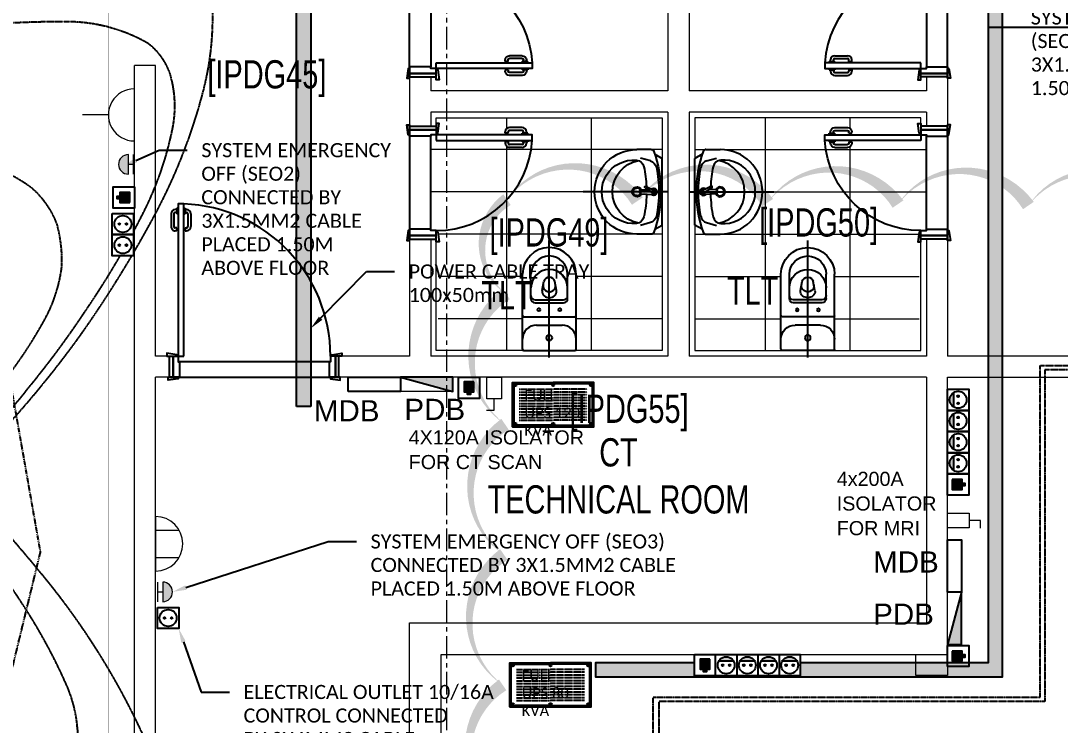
# Model space of a CAD drawing. Header units: millimetres. Extents: x 26027 to 581921, y 7230 to 233891.
# Drawn here: x 455631 to 462997, y 143435 to 148428 of the extents above; entities that cross this region are included whole.
import ezdxf
from ezdxf import colors
from ezdxf.entities.mleader import LeaderData, LeaderLine
from ezdxf.math import Vec2, Vec3

# ---------------------------------------------------------------- set-up
doc = ezdxf.new("R2010")
doc.units = ezdxf.units.MM
doc.header["$LTSCALE"] = 5
doc.set_wipeout_variables(frame=1)
for name, pattern in [('CACHE', [0.375, 0.25, -0.125]), ('CENTER', [50.8, 31.75, -6.35, 6.35, -6.35]), ('FANTOME', [2.5, 1.25, -0.25, 0.25, -0.25, 0.25, -0.25])]:
    doc.linetypes.add(name, pattern=pattern)
for name, color, linetype, lineweight in [('72_EGR_BASE_TEXT', 7, 'Continuous', 5), ('SANIT', 250, 'Continuous', 5), ('Tiles', 252, 'Continuous', 5), ('Walls', 32, 'Continuous', 5)]:
    doc.layers.add(name, color=color, linetype=linetype, lineweight=lineweight)
for name, color, linetype in [('axes', 9, 'Continuous'), ('GE-ARCHITECTURAL_ELEMENTS', 8, 'Continuous'), ('GE-CLEARANCE', 83, 'FANTOME'), ('GE-ELEC_EQUIPMENT', 232, 'Continuous'), ('GE-EQUIPMENT_INSERTION', 140, 'Continuous'), ('GE-EQUIPMENT_LIGHT', 141, 'Continuous'), ('GE-FURNITURE', 8, 'Continuous'), ('GE-MM-SCATTER_LINES', 222, 'CACHE'), ('GE-SPECIFICATIONS', 7, 'Continuous'), ('GE-STRUCTURAL_ELEMENTS_CEILING', 204, 'CACHE')]:
    doc.layers.add(name, color=color, linetype=linetype)
for name, color, linetype, lineweight, true_color in [('E-POWR', 7, 'Continuous', 9, 0x4e7e3e), ('E-POWR-IDEN _1-100_', 7, 'Continuous', 9, 0x4e7e3e), ('EXF', 7, 'Continuous', 0, 0x4e7e3e), ('REV 01', 7, 'Continuous', 0, 0xe41b4d), ('Wooden Joinery', 7, 'Continuous', 5, 0xffdcd1)]:
    doc.layers.add(name, color=color, linetype=linetype, lineweight=lineweight, true_color=true_color)
doc.styles.add('Arial', font='arial.ttf', dxfattribs={"height": 245.883234})
doc.styles.get("Standard").update_dxf_attribs({"font": 'calibri.ttf'})
doc.styles.add('X3G_ENTITY_2587EA', font='swisscl.ttf', dxfattribs={"height": 200})
pattern_1 = [(0, (368880, 104830), (63.5, 63.5), [31.75, -95.25]), (90, (368895.875, 104814.125), (-63.5, 63.5), [31.75, -95.25])]

# ---------------------------------------------------------------- blocks, each defined once
blk = doc.blocks.new('WC manta')
at = {"layer": 'GE-FURNITURE'}
for p, q in [((-0.13, 0.18), (-0.13, -0.18)), ((-0.12, 0.19), (0.41, 0.19)), ((0.109, 0.18), (0.109, -0.18)), ((0.05, 0.09), (0.05, -0.09)), ((0.209, 0.1), (0.209, -0.1)), ((0.229, 0.1), (0.229, -0.1)), ((0.239, 0.13), (0.41, 0.13)), ((-0.18, 0), (0.65, 0)), ((0.2955, 0.051), (0.3581, 0.0393)), ((0.2955, -0.051), (0.3581, -0.0393)), ((0.239, -0.13), (0.41, -0.13)), ((-0.12, -0.19), (0.41, -0.19))]:
    blk.add_line(p, q, dxfattribs=at)
for centre, radius in [((0.159, 0.0752), 0.01), ((-0.04, 0), 0.02), ((0.159, -0.0753), 0.01)]:
    blk.add_circle(centre, radius, dxfattribs=at)
for centre, radius, start, end in [((-0.12, 0.18), 0.01, 90, 180), ((-0.05, 0.09), 0.1, 0, 90), ((0.119, 0.18), 0.01, 90, 180), ((0.41, 0), 0.19, 270, 90), ((0.239, 0.1), 0.03, 90, 180), ((0.259, 0.1), 0.03, 90, 180), ((0.3147, 0), 0.13, 270, 90), ((0.41, 0), 0.13, 270, 90), ((0.3029, 0), 0.0588, 141.52497, 218.47503), ((0.2882, 0.0117), 0.04, 79.42885, 141.52497), ((0.3454, 0), 0.0588, 166.41759, 193.58241), ((0.3271, 0.0044), 0.04, 79.42885, 166.41759), ((0.3507, 0), 0.04, 280.57115, 79.42885), ((0.2882, -0.0117), 0.04, 218.47503, 280.57115), ((0.3271, -0.0044), 0.04, 193.58241, 280.57115), ((-0.05, -0.09), 0.1, 270, 0), ((0.239, -0.1), 0.03, 180, 270), ((0.259, -0.1), 0.03, 180, 270), ((-0.12, -0.18), 0.01, 180, 270), ((0.119, -0.18), 0.01, 180, 270)]:
    blk.add_arc(centre, radius, start, end, dxfattribs=at)
blk = doc.blocks.new('A$C0C6031A3')
at = {"layer": 'GE-ARCHITECTURAL_ELEMENTS'}
for p, q in [((670, 1328.8), (670, 1288.8)), ((680, 1328.8), (670, 1328.8)), ((720, 1328.8), (730, 1328.8)), ((730, 1328.8), (730, 1288.8)), ((630, 1288.8), (630, 1198.8)), ((650, 1288.8), (650, 1198.8)), ((670, 1318.8), (660, 1318.8)), ((670, 1298.8), (660, 1298.8)), ((680, 1288.8), (670, 1288.8)), ((720, 1288.8), (730, 1288.8)), ((730, 1318.8), (740, 1318.8)), ((730, 1298.8), (740, 1298.8)), ((750, 1288.8), (750, 1198.8)), ((770, 1288.8), (770, 1198.8)), ((670, 1188.8), (660, 1188.8)), ((670, 1188.8), (670, 1168.8)), ((730, 1188.8), (740, 1188.8)), ((730, 1188.8), (730, 1168.8)), ((670, 1168.8), (660, 1168.8)), ((730, 1168.8), (740, 1168.8)), ((1350, 640), (690, 640)), ((690, 490), (1350, 490))]:
    blk.add_line(p, q, dxfattribs=at)
for points in [[(720, 680), (720, 1358.8), (680, 1358.8), (680, 680)], [(670, 680), (670, 690), (600, 700), (600, 680)], [(1370, 680), (1370, 690), (1440, 700), (1440, 680)], [(680, 490), (680, 480), (610, 470), (610, 490)], [(1360, 490), (1360, 480), (1430, 470), (1430, 490)]]:
    blk.add_lwpolyline(points, close=True, dxfattribs=at)
for points in [[(645, 680), (645, 490), (620, 490), (620, 680), (645, 680)], [(645, 680), (680, 680), (680, 640), (690, 640), (690, 490), (645, 490), (645, 680)], [(1395, 680), (1360, 680), (1360, 640), (1350, 640), (1350, 490), (1395, 490), (1395, 680)], [(1395, 680), (1395, 490), (1420, 490), (1420, 680), (1395, 680)]]:
    blk.add_lwpolyline(points, dxfattribs=at)
for centre, radius, start, end in [((680, 680), 680, 0, 86.62771), ((660, 1288.8), 30, 90, 180), ((660, 1288.8), 10, 90, 180), ((740, 1288.8), 30, 0, 90), ((740, 1288.8), 10, 0, 90), ((660, 1198.8), 30, 180, 270), ((660, 1198.8), 10, 180, 270), ((740, 1198.8), 10, 270, 0), ((740, 1198.8), 30, 270, 0)]:
    blk.add_arc(centre, radius, start, end, dxfattribs=at)
blk = doc.blocks.new('lav-manta 60')
at = {"layer": 'GE-ARCHITECTURAL_ELEMENTS'}
for p, q in [((-0.2658, -0.0529), (-0.2358, 0)), ((-0.2358, 0), (0.2358, 0)), ((0, 0.04), (0, -0.56)), ((0.2658, -0.0529), (0.2358, 0)), ((-0.015, -0.1473), (-0.0199, -0.064)), ((0.0274, -0.121), (-0.0078, -0.0673)), ((0.0389, -0.1142), (0.0087, -0.0575)), ((0.0191, -0.077), (0.0199, -0.064)), ((-0.3, -0.0789), (-0.3, -0.18)), ((-0.2185, -0.0841), (-0.2383, -0.1537)), ((0.015, -0.1473), (0.0174, -0.1057)), ((0.2185, -0.0841), (0.2383, -0.1537)), ((0.3, -0.0789), (0.3, -0.18))]:
    blk.add_line(p, q, dxfattribs=at)
for centre, radius, start, end in [((-0.28, -0.0789), 0.02, 109.82288, 180), ((0, -0.8557), 0.8457, 70.17712, 109.82288), ((-0.1608, -0.1006), 0.06, 101.80862, 164.07939), ((0, -0.8696), 0.8457, 78.19138, 101.80862), ((0, -0.0617), 0.025, 320.74745, 220.36799), ((0, -0.0617), 0.02, 353.26708, 186.68201), ((0, -0.0617), 0.00966, 25.41267, 215.95772), ((0.1608, -0.1006), 0.06, 15.92061, 78.19138), ((0.28, -0.0789), 0.02, 0, 70.17712), ((-0.1645, -0.189), 0.06, 102.08826, 174.81422), ((0, -0.9572), 0.8457, 91.15716, 102.08826), ((0, -0.1473), 0.015, 180, 0), ((0, -0.9572), 0.8457, 88.54856, 88.84398), ((0.0332, -0.1176), 0.00666, 210.68519, 30.68519), ((0, -0.9572), 0.8457, 77.91174, 87.42745), ((0.1645, -0.189), 0.06, 5.18578, 77.91174), ((0, -0.18), 0.3, 180, 0), ((0, -0.2039), 0.2252, 174.81422, 5.18578), ((0, -0.1282), 0.2252, 190.60973, 349.39027), ((0, -0.18), 0.035, 115.31059, 64.68941), ((0, -0.18), 0.0275, 117.14957, 62.85043)]:
    blk.add_arc(centre, radius, start, end, dxfattribs=at)
blk = doc.blocks.new('A$C360258D1')
at = {"layer": 'GE-FURNITURE'}
for p, q in [((40, 1129.6), (40, 70)), ((150, 70, -2.4), (150, 1129.6, -4.7)), ((-1008.8, 150, -2.4), (-918.8, 150, -2.4)), ((-1048.8, 110, -2.4), (-1008.8, 110, -2.4)), ((-1048.8, 100, -2.4), (-1048.8, 110, -2.4)), ((-1038.8, 110, -2.4), (-1038.8, 120, -2.4)), ((-1018.8, 110, -2.4), (-1018.8, 120, -2.4)), ((-1008.8, 130, -2.4), (-918.8, 130, -2.4)), ((-1008.8, 100, -2.4), (-1008.8, 110, -2.4)), ((-908.8, 110, -2.4), (-908.8, 120, -2.4)), ((-908.8, 110, -2.4), (-888.8, 110, -2.4)), ((-888.8, 110, -2.4), (-888.8, 120, -2.4)), ((-1048.8, 60, -2.4), (-1048.8, 50, -2.4)), ((-1048.8, 50, -2.4), (-1008.8, 50, -2.4)), ((-1038.8, 50, -2.4), (-1038.8, 40, -2.4)), ((-1018.8, 50, -2.4), (-1018.8, 40, -2.4)), ((-1008.8, 60, -2.4), (-1008.8, 50, -2.4)), ((-1008.8, 30, -2.4), (-918.8, 30, -2.4)), ((-1008.8, 10, -2.4), (-918.8, 10, -2.4)), ((-908.8, 50, -2.4), (-908.8, 40, -2.4)), ((-908.8, 50, -2.4), (-888.8, 50, -2.4)), ((-888.8, 50, -2.4), (-888.8, 40, -2.4))]:
    blk.add_line(p, q, dxfattribs=at)
for points in [[(0, 1149.6), (-10, 1149.6), (-20, 1219.6), (0, 1219.6)], [(150, 1139.6), (160, 1139.6), (170, 1209.6), (150, 1209.6)], [(0, 100), (-1078.8, 100), (-1078.8, 60), (0, 60)], [(0, 50), (-10, 50), (-20, -20), (0, -20)], [(150, 60), (160, 60), (170, -10), (150, -10)]]:
    blk.add_lwpolyline(points, close=True, dxfattribs=at)
for points in [[(0, 1174.6), (150, 1174.6), (150, 1199.6), (0, 1199.6), (0, 1174.6)], [(0, 1174.6), (0, 1139.6), (40, 1139.6), (40, 1129.6), (150, 1129.6), (150, 1174.6), (0, 1174.6)], [(0, 25), (0, 60), (40, 60), (40, 70), (150, 70), (150, 25), (0, 25)], [(0, 25), (150, 25), (150, 0), (0, 0), (0, 25)]]:
    blk.add_lwpolyline(points, dxfattribs=at)
for centre, radius, start, end in [((0, 60), 1079.6, 89.99999, 177.87662), ((-1008.8, 120, -2.4), 30, 90, 180), ((-918.8, 120, -2.4), 30, 0, 90), ((-1008.8, 120, -2.4), 10, 90, 180), ((-918.8, 120, -2.4), 10, 0, 90), ((-1008.8, 40, -2.4), 30, 180, 270), ((-1008.8, 40, -2.4), 10, 180, 270), ((-918.8, 40, -2.4), 10, 270, 0), ((-918.8, 40, -2.4), 30, 270, 0)]:
    blk.add_arc(centre, radius, start, end, dxfattribs=at)
blk = doc.blocks.new('GE-EUR02909')
at = {"layer": 'GE-CLEARANCE'}
blk.add_lwpolyline([(-367, 1538), (-1025, 1538), (-1425, 624), (-1425, -3055.6), (-500, -4055.6), (500, -4055.6), (1425, -3055.6), (1425, -883.2), (1935.1, -384), (1935.1, 624), (1025, 1538), (367, 1538)], dxfattribs=at)
blk = doc.blocks.new('GE-EUR02460')
at = {"layer": 'GE-MM-SCATTER_LINES'}
for points in [[(-1940.1, -3915, -0.052925), (-2769.7, -3750, -0.10881), (-3173.6, -3515.9, -0.104284), (-3294.3, -3308.8, -0.08099), (-3302.9, -3019.9, -0.080983), (-3120.1, -2375.1, -0.056435), (-2657.8, -1614.2, -0.03216), (-1967.8, -837.7, -0.045456), (-931.8, 0, -0.017391), (-1419.6, 803.5, -0.062199), (-1906.1, 1991.6, -0.077787), (-1968.8, 2530.9, -0.097279), (-1877, 2809.7, -0.066731), (-1477.7, 3276.4, -0.05671), (-876.5, 3692.3, -0.056657), (-300.6, 3915.3, -0.064166)], [(-462.7, 2639.7, 0.092539), (-1021.6, 2445, 0.144993), (-1377, 2141.1, 0.156282), (-1466.8, 1888.6, 0.088425), (-1436.2, 1557.8, 0.041082), (-1231.5, 957, 0.040906), (-971.9, 450.3, 0.047008)], [(-1413.7, -644.2, 0.041749), (-1766.4, -1026.9, 0.085647), (-1925.7, -1345.5, 0.077165), (-1943.4, -1646.5, 0.130435), (-1805.3, -1934.6, 0.086237), (-1469.6, -2176.1, 0.063967)], [(887.4, 0, -0.018319), (1569.1, -559.3, -0.025066), (2044, -1012.8, -0.032472), (2545.1, -1597.2, -0.070239), (2870.7, -2176.7, -0.121658), (2917.2, -2556.4, -0.150558), (2802.2, -2792.6, -0.136905), (2240.2, -3048.3, -0.042121), (1094, -3155.9, -0.012265), (-0.1, -3172.3, -0.012265), (-1094.1, -3155.9, -0.042121), (-2240.3, -3048.3, -0.136905), (-2802.4, -2792.6, -0.150558), (-2917.3, -2556.4, -0.121658), (-2870.9, -2176.7, -0.070239), (-2545.2, -1597.2, -0.032472), (-2044.1, -1012.8, -0.025066), (-1569.2, -559.3, -0.018319), (-887.5, 0)]]:
    blk.add_lwpolyline(points, format="xyb", dxfattribs=at)
blk = doc.blocks.new('NORMAL SOCKET')
at = {"layer": 'E-POWR'}
for p, q in [((0, 308), (0, 615)), ((-308, 0), (308, 0))]:
    blk.add_line(p, q, dxfattribs=at)
blk.add_ellipse((0, 0), major_axis=(33, 306), ratio=1, start_param=4.81904, end_param=7.960633, dxfattribs=at)
blk = doc.blocks.new('GI-041_dwg__U120-3902841-GI-041')
at = {"layer": 'E-POWR', "flags": 128}
blk.add_lwpolyline([(-0.115, 0), (0.115, 0), (0.115, 0.157), (-0.115, 0.157)], close=True, dxfattribs=at)
blk.add_lwpolyline([(0.235, 0.161), (0.235, 0.079), (0.115, 0.079)], dxfattribs=at)
blk = doc.blocks.new('MECH UPDATED')
at = {"layer": 'EXF', "color": 85, "elevation": 0}
for points in [[(101035.6, -1363352.2), (101035.5, -1363739)], [(101035.6, -1363448.9), (101203.1, -1363448.9)], [(101035.5, -1363642.3), (101203, -1363642.4)]]:
    blk.add_lwpolyline(points, dxfattribs=at)
at = {"layer": 'EXF', "color": 85}
blk.add_arc((101035.5, -1363545.6, 0), 193.4, 269.98538, 89.98538, dxfattribs=at)
blk = doc.blocks.new('GE-230V_PLUG_1_50')
blk.add_wipeout([(0, 150), (150, 150), (150, 0), (0, 0)]).dxf.layer = 'GE-ELEC_EQUIPMENT'
at = {"layer": 'GE-ELEC_EQUIPMENT'}
h = blk.add_hatch(color=256, dxfattribs=at)
h.dxf.hatch_style = 1
h.paths.add_polyline_path([(56, 75, 1), (44, 75, 1)])
h.paths.add_polyline_path([(106, 75, 1), (94, 75, 1)])
blk.add_lwpolyline([(150, 0), (0, 0), (0, 150), (150, 150), (150, 0)], dxfattribs=at)
for centre, radius in [((75, 75), 60), ((50, 75), 6), ((100, 75), 6)]:
    blk.add_circle(centre, radius, dxfattribs=at)
blk = doc.blocks.new('System Emrgency Off (SEO)')
at = {"layer": 'EXF'}
h = blk.add_hatch(color=256, dxfattribs=at)
h.dxf.hatch_style = 1
edge = h.paths.add_edge_path()
edge.add_arc((0, 98), 185, 0, 180)
edge.add_line((-185, 98), (185, 98))
at = {"layer": 'EXF', "color": 41, "true_color": 0xf4ee51}
for p, q in [((-185, 98), (185, 98)), ((-185, 0), (185, 0)), ((0, 0), (0, 98))]:
    blk.add_line(p, q, dxfattribs=at)
blk.add_arc((0, 98), 185, 0, 180, dxfattribs=at)
blk = doc.blocks.new('GE-RJ45_1_50')
blk.add_wipeout([(0, 150), (150, 150), (150, 0), (0, 0)]).dxf.layer = 'GE-ELEC_EQUIPMENT'
at = {"layer": 'GE-ELEC_EQUIPMENT'}
h = blk.add_hatch(color=256, dxfattribs=at)
h.dxf.hatch_style = 1
h.paths.add_polyline_path([(110, 102.7), (85, 102.7), (85, 122.7), (65, 122.7), (65, 102.7), (40, 102.7), (40, 32.7), (110, 32.7)])
for points in [[(150, 0), (0, 0), (0, 150), (150, 150), (150, 0)], [(40, 32.7), (110, 32.7), (110, 102.7), (85, 102.7)], [(65, 102.7), (40, 102.7), (40, 32.7)], [(65, 102.7), (65, 122.7), (85, 122.7), (85, 102.7)]]:
    blk.add_lwpolyline(points, dxfattribs=at)
blk = doc.blocks.new('MDP')
h = blk.add_hatch()
h.set_pattern_fill('ANGLE', color=256)
h.set_pattern_definition([(0, (13899.044, -18632.3235), (0, 6.985), [5.08, -1.905]), (90, (13899.044, -18632.3235), (-6.985, 4e-16), [5.08, -1.905])])
h.paths.add_polyline_path([(-899, 484), (899, 0), (899, 484)])
at = {"color": 85}
blk.add_lwpolyline([(-899, 484), (899, 0), (899, 484)], close=True, dxfattribs=at)
at = {"layer": 'E-POWR', "ltscale": 10}
for p, q in [((-899, 0), (-899, 484)), ((899, 0), (-899, 0))]:
    blk.add_line(p, q, dxfattribs=at)
blk = doc.blocks.new('UPS')
at = {"layer": 'GE-EQUIPMENT_LIGHT', "linetype": 'CACHE'}
for p, q in [((-240.6, -28.7), (0, -28.7)), ((-240.6, -48.7), (0, -48.7)), ((-240.6, -68.7), (0, -68.7)), ((240.6, -28.7), (0, -28.7)), ((240.6, -48.7), (0, -48.7)), ((240.6, -68.7), (0, -68.7)), ((-240.6, -88.7), (0, -88.7)), ((-240.6, -108.7), (0, -108.7)), ((-240.6, -128.7), (0, -128.7)), ((240.6, -88.7), (0, -88.7)), ((240.6, -108.7), (0, -108.7)), ((240.6, -128.7), (0, -128.7)), ((-240.6, -148.7), (0, -148.7)), ((-240.6, -168.7), (0, -168.7)), ((-240.6, -188.7), (0, -188.7)), ((-240.6, -208.7), (0, -208.7)), ((240.6, -148.7), (0, -148.7)), ((240.6, -168.7), (0, -168.7)), ((240.6, -188.7), (0, -188.7)), ((240.6, -208.7), (0, -208.7)), ((-240.6, -228.7), (0, -228.7)), ((-240.6, -248.7), (0, -248.7)), ((240.6, -228.7), (0, -228.7)), ((240.6, -248.7), (0, -248.7))]:
    blk.add_line(p, q, dxfattribs=at)
at = {"layer": 'GE-EQUIPMENT_LIGHT'}
for points in [[(287.8, -294.2), (-287.8, -294.2), (-287.8, 18.6), (0, 18.6)], [(-287.8, -294.2), (287.8, -294.2), (287.8, 18.6), (0, 18.6)], [(0, -284.2), (-277.8, -284.2), (-277.8, 8.6), (0, 8.6)], [(0, -284.2), (277.8, -284.2), (277.8, 8.6), (0, 8.6)]]:
    blk.add_lwpolyline(points, dxfattribs=at)
for centre in [(-267.3, 1.1), (0, 0), (0, 0), (267.3, 1.1), (-267.3, -274.8), (-1.5, -274.8), (1.5, -274.8), (267.3, -274.8)]:
    blk.add_circle(centre, 7.5, dxfattribs=at)
blk = doc.blocks.new('GE-PLUG_RESCUE_CURRENT_1_50')
blk.add_wipeout([(0, 150), (150, 150), (150, 0), (0, 0)]).dxf.layer = 'GE-ELEC_EQUIPMENT'
at = {"layer": 'GE-ELEC_EQUIPMENT'}
h = blk.add_hatch(color=256, dxfattribs=at)
h.dxf.hatch_style = 1
h.paths.add_polyline_path([(56, 75, 1), (44, 75, 1)])
h.paths.add_polyline_path([(106, 75, 1), (94, 75, 1)])
h = blk.add_hatch(color=256, dxfattribs=at)
h.dxf.hatch_style = 1
h.paths.add_polyline_path([(127, 45), (23, 45, 0.57735)])
blk.add_line((127, 45), (23, 45), dxfattribs=at)
blk.add_lwpolyline([(150, 0), (0, 0), (0, 150), (150, 150), (150, 0)], dxfattribs=at)
for centre, radius in [((75, 75), 60), ((50, 75), 6), ((100, 75), 6)]:
    blk.add_circle(centre, radius, dxfattribs=at)

msp = doc.modelspace()

# ---------------------------------------------------------------- hatches: boundary and pattern name
at = {"layer": 'EXF'}
h = msp.add_hatch(dxfattribs=at)
h.set_pattern_fill('CROSS', color=256, scale=10)
edge = h.paths.add_edge_path()
edge.add_line((464555.9, 152806.1), (469284.4, 152806.1))
edge.add_line((469284.4, 152806.1), (471903.7, 152806.1))
edge.add_line((471903.7, 152806.1), (471903.7, 142653.2))
edge.add_line((471903.7, 142653.2), (478231.4, 142645.9))
edge.add_line((478231.4, 142645.9), (478231.4, 142845.2))
edge.add_line((478231.4, 142845.2), (472503.7, 142845.2))
edge.add_line((472503.7, 142845.2), (472503.7, 157840))
edge.add_line((472503.7, 157840), (472504, 159009.2))
edge.add_line((472504, 159009.2), (479768.6, 159009.2))
edge.add_line((479768.6, 159009.2), (479768.6, 159109.2))
edge.add_line((479768.6, 159109.2), (472503.7, 159109.2))
edge.add_line((472503.7, 159109.2), (472503.7, 169315.6))
edge.add_line((472503.7, 169315.6), (478921.1, 169315.6))
edge.add_line((478921.1, 169315.6), (484286.4, 169315.6))
edge.add_line((484286.4, 169315.6), (484286.4, 166351.2))
edge.add_line((484286.4, 166351.2), (484486.4, 166351.2))
edge.add_line((484486.4, 166351.2), (484486.4, 169515.6))
edge.add_line((484486.4, 169515.6), (479083.8, 169515.6))
edge.add_line((479083.8, 169515.6), (479083.8, 190946.9))
edge.add_line((479083.8, 190946.9), (479083.8, 191341.6))
edge.add_line((479083.8, 191341.6), (478883.8, 191341.6))
edge.add_line((478883.8, 191341.6), (478883.8, 195124.3))
edge.add_line((478883.8, 195124.3), (477262.4, 195124.3))
edge.add_line((477262.4, 195124.3), (477262.4, 205421.2))
edge.add_line((477262.4, 205421.2), (474368, 205421.2))
edge.add_line((474368, 205421.2), (469356.9, 205421.2))
edge.add_line((469356.9, 205421.2), (469256.9, 205421.2))
edge.add_line((469256.9, 205421.2), (469256.9, 204391.3))
edge.add_line((469256.9, 204391.3), (469856.9, 204391.3))
edge.add_line((469856.9, 204391.3), (469856.9, 204821.2))
edge.add_line((469856.9, 204821.2), (471179.3, 204821.2))
edge.add_line((471179.3, 204821.2), (471179.3, 204391.3))
edge.add_line((471179.3, 204391.3), (471779.3, 204391.3))
edge.add_line((471779.3, 204391.3), (471779.3, 204821.2))
edge.add_line((471779.3, 204821.2), (476662.4, 204821.2))
edge.add_line((476662.4, 204821.2), (476662.4, 194457.6))
edge.add_line((476662.4, 194457.6), (478283.8, 194457.6))
edge.add_line((478283.8, 194457.6), (478283.8, 169915.6))
edge.add_line((478283.8, 169915.6), (471903.7, 169915.6))
edge.add_line((471903.7, 169915.6), (471903.7, 159212))
edge.add_line((471903.7, 159212), (470513.7, 159212))
edge.add_line((470513.7, 159212), (470513.7, 159112))
edge.add_line((470513.7, 159112), (471903.7, 159112))
edge.add_line((471903.7, 159112), (471903.7, 153006.1))
edge.add_line((471903.7, 153006.1), (462587.4, 153006.1))

# ---------------------------------------------------------------- linework, layer by layer
at = {"color": 85, "elevation": 2.4}
msp.add_lwpolyline([(462198.5, 144747.8), (462298.1, 144747.8), (462298.1, 144377.3), (462198.5, 144377.3)], close=True, dxfattribs=at)
at = {"layer": 'axes', "linetype": 'CENTER', "lineweight": 0}
msp.add_line((458650.8, 120285.6, 2.4), (458650.8, 160790.3, 2.4), dxfattribs=at)
at = {"layer": 'Tiles'}
for p, q in [((459076.5, 147664.4, 2.4), (459076.5, 147740.5, 2.4)), ((459676.5, 146090.9, 2.4), (459676.5, 147740.5, 2.4)), ((460907.8, 146090.9, 2.4), (460907.8, 147740.5, 2.4)), ((461507.8, 147664.4, 2.4), (461507.8, 147740.5, 2.4)), ((459076.5, 147620.5, 2.4), (459076.5, 147630.5, 2.4)), ((461507.8, 147620.5, 2.4), (461507.8, 147630.5, 2.4)), ((459076.5, 147570.5, 2.4), (459076.5, 147580.5, 2.4)), ((461507.8, 147570.5, 2.4), (461507.8, 147580.5, 2.4)), ((459997.2, 147515.7, 2.4), (458535.8, 147515.7, 2.4)), ((459076.5, 146090.9, 2.4), (459076.5, 147536.6, 2.4)), ((460177.2, 147515.7, 2.4), (460098.2, 147515.7, 2.4)), ((460407.2, 147515.7, 2.4), (460486.1, 147515.7, 2.4)), ((460587.2, 147515.7, 2.4), (462048.5, 147515.7, 2.4)), ((461507.8, 146090.9, 2.4), (461507.8, 147536.6, 2.4)), ((460177.2, 147215.7, 2.4), (458535.8, 147215.7, 2.4)), ((460407.2, 147215.7, 2.4), (462048.5, 147215.7, 2.4)), ((459997.2, 146915.7, 2.4), (458587.9, 146915.7, 2.4)), ((460177.2, 146915.7, 2.4), (460098.2, 146915.7, 2.4)), ((460407.2, 146915.7, 2.4), (460486.1, 146915.7, 2.4)), ((460587.2, 146915.7, 2.4), (461996.4, 146915.7, 2.4)), ((459186.5, 146615.7, 2.4), (458587.9, 146615.7, 2.4)), ((460177.2, 146615.7, 2.4), (459566.5, 146615.7, 2.4)), ((460407.2, 146615.7, 2.4), (461017.8, 146615.7, 2.4)), ((461397.8, 146615.7, 2.4), (461996.4, 146615.7, 2.4)), ((459186.5, 146315.7, 2.4), (458587.9, 146315.7, 2.4)), ((460177.2, 146315.7, 2.4), (459566.5, 146315.7, 2.4)), ((460407.2, 146315.7, 2.4), (461017.8, 146315.7, 2.4)), ((461397.8, 146315.7, 2.4), (461996.4, 146315.7, 2.4))]:
    msp.add_line(p, q, dxfattribs=at)
at = {"layer": 'Tiles', "elevation": 2.4}
for points in [[(458575.8, 147680.5), (458575.8, 147740.5), (460177.2, 147740.5), (460177.2, 146090.9), (458575.8, 146090.9), (458575.8, 146880.5)], [(462008.5, 147680.5), (462008.5, 147740.5), (460407.2, 147740.5), (460407.2, 146090.9), (462008.5, 146090.9), (462008.5, 146880.5)]]:
    msp.add_lwpolyline(points, dxfattribs=at)
at = {"layer": 'Walls'}
for p, q in [((456435.8, 142305.3, 2.4), (456435.8, 148110.3, 2.4)), ((456585.8, 148110.3, 2.4), (456435.8, 148110.3, 2.4)), ((456585.8, 146050.9, 2.4), (456585.8, 148110.3, 2.4)), ((458535.8, 148030.5, 2.4), (458385.8, 148030.5, 2.4)), ((462198.5, 148030.5, 2.4), (462048.5, 148030.5, 2.4)), ((460217.2, 147930.5, 2.4), (458535.8, 147930.5, 2.4)), ((462048.5, 147930.5, 2.4), (460367.2, 147930.5, 2.4)), ((460217.2, 147780.5, 2.4), (458535.8, 147780.5, 2.4)), ((462048.5, 147780.5, 2.4), (460367.2, 147780.5, 2.4)), ((458535.8, 147680.5, 2.4), (458385.8, 147680.5, 2.4)), ((462198.5, 147680.5, 2.4), (462048.5, 147680.5, 2.4)), ((458535.8, 146880.5, 2.4), (458385.8, 146880.5, 2.4)), ((462198.5, 146880.5, 2.4), (462048.5, 146880.5, 2.4)), ((456685.8, 146050.9, 2.4), (456585.8, 146050.9, 2.4)), ((458385.8, 146050.9, 2.4), (457885.4, 146050.9, -0.2)), ((460217.2, 146050.9, 2.4), (458535.8, 146050.9, 2.4)), ((462048.5, 146050.9, 2.4), (460367.2, 146050.9, 2.4)), ((456585.8, 142305.3, 2.4), (456585.8, 145900.9, 2.4)), ((456685.8, 145900.9, 2.4), (456585.8, 145900.9, 2.4)), ((462048.5, 145900.9, 2.4), (457885.4, 145901, 2.4))]:
    msp.add_line(p, q, dxfattribs=at)
at = {"layer": 'Walls', "elevation": 2.4}
for points in [[(460217.2, 149660.1), (460217.2, 147930.5)], [(460367.2, 149660.1), (460367.2, 147930.5)], [(458385.8, 148030.5), (458385.8, 147680.5)], [(458535.8, 148030.5), (458535.8, 147930.5)], [(462048.5, 148030.5), (462048.5, 147930.5)], [(462198.5, 148030.5), (462198.5, 147680.5)], [(458535.8, 147780.5), (458535.8, 147680.5)], [(460217.2, 147780.5), (460217.2, 146050.9)], [(460367.2, 147780.5), (460367.2, 146050.9)], [(462048.5, 147780.5), (462048.5, 147680.5)], [(465585.8, 147780.3), (465585.8, 146050.9), (462198.5, 146050.9)], [(458385.8, 146880.5), (458385.8, 146050.9)], [(458535.8, 146880.5), (458535.8, 146050.9)], [(462048.5, 146880.5), (462048.5, 146050.9)], [(462198.5, 146880.5), (462198.5, 146050.9)], [(456685.8, 146050.9), (456685.8, 145900.9)], [(457885.4, 146050.9), (457885.4, 145900.9)], [(458610.8, 142610.3), (458610.8, 143935.3), (462198.5, 143935.3), (462198.5, 145900.9)], [(462048.5, 145900.9), (462048.5, 144160.3)], [(462198.5, 145900.9), (465585.8, 145900.9), (465585.8, 142610.3)], [(458385.8, 142610.3), (458385.8, 144160.3), (462048.5, 144160.3)]]:
    msp.add_lwpolyline(points, dxfattribs=at)
msp.add_lwpolyline([(462198.5, 143788.1), (461973.5, 143788.1), (461973.5, 143935.3), (462198.5, 143935.3)], close=True, dxfattribs=at)

# ---------------------------------------------------------------- block references
at = {"color": 85, "xscale": 0.205956854361439, "yscale": 0.205956854361439, "zscale": 0.205956854361439}
msp.add_blockref('MDP', (458507.7, 145801.3, 2.4), dxfattribs=at)
at = {"color": 85, "xscale": -669.5973115537427, "yscale": 669.5973115537427, "zscale": 669.5973115537427}
for p, rotation in [((459038.6, 145824.3, 2.4), 90), ((462275.2, 144938.7, 2.4), 180)]:
    msp.add_blockref('GI-041_dwg__U120-3902841-GI-041', p, dxfattribs=dict(at, rotation=rotation))
at = {"color": 85}
for p in [(459404.2, 145845.1, 2.4), (459384.7, 143858.5)]:
    msp.add_blockref('UPS', p, dxfattribs=at)
at = {"layer": 'GE-EQUIPMENT_INSERTION', "rotation": 189.9999999999999}
msp.add_blockref('GE-EUR02909', (454259.3, 145029.8), dxfattribs=at)
at = {"layer": 'SANIT'}
for name, p, xscale, yscale, zscale, rotation in [('lav-manta 60', (460177.2, 147215.7, 2.4), -1000.000000000223, 1000.000000000223, 1000.000000000223, 270), ('lav-manta 60', (460407.2, 147215.7, 2.4), 1000.000000000223, 1000.000000000223, 1000.000000000223, 90.00000000000001), ('WC manta', (459376.5, 146220.9, 2.4), 999.9999999999995, 999.9999999999995, 999.9999999999995, 90), ('WC manta', (461207.8, 146220.9, 2.4), -999.9999999999995, 999.9999999999995, 999.9999999999995, 270)]:
    msp.add_blockref(name, p, dxfattribs=dict(at, xscale=xscale, yscale=yscale, zscale=zscale, rotation=rotation))
at = {"layer": 'Wooden Joinery', "xscale": -1}
for p, rotation in [((457895.8, 147410.5, 2.4), 270), ((462688.5, 148300.5, 2.4), 90)]:
    msp.add_blockref('A$C0C6031A3', p, dxfattribs=dict(at, rotation=rotation))
at = {"layer": 'Wooden Joinery'}
for name, p, rotation in [('A$C0C6031A3', (462688.5, 147410.5, 2.4), 90.00000000000001), ('A$C0C6031A3', (457895.8, 148300.5, 2.4), 270), ('A$C360258D1', (456685.8, 146050.9, 2.4), 270)]:
    msp.add_blockref(name, p, dxfattribs=dict(at, rotation=rotation))

# ---------------------------------------------------------------- texts
at = {"layer": '72_EGR_BASE_TEXT', "char_height": 200, "attachment_point": 2, "style": 'X3G_ENTITY_2587EA'}
for s, insert in [('[IPDG45]', (457374.9, 148148.4, 2.4)), ('[IPDG50]', (461284.8, 147098.7, 2.4)), ('[IPDG49]', (459374.1, 147028, 2.4)), ('TLT', (459076.5, 146582.5, 2.4)), ('TLT', (460818.1, 146615.7, 2.4)), ('[IPDG55]', (459941.9, 145778.2, 2.4)), ('CT^JTECHNICAL ROOM', (459867, 145469.1, 2.4))]:
    msp.add_mtext(s, dxfattribs=dict(at, insert=insert))
at = {"layer": 'E-POWR-IDEN _1-100_', "attachment_point": 1, "rotation": 360, "line_spacing_factor": 1.047943, "style": 'Arial'}
for s, insert, char_height, width in [('4X120A ISOLATOR\\PFOR CT SCAN', (458380, 145524.9, 4.7), 100, 1493.13), ('4x200A\\PISOLATOR\\PFOR MRI', (461413.5, 145231.2, 4.7), 100, 1493.13), ('MDB', (461670.8, 144667.3, 2.4), 150, 2475.925), ('PDB', (461670.8, 144296.9, 2.4), 150, 2475.925)]:
    msp.add_mtext(s, dxfattribs=dict(at, insert=insert, char_height=char_height, width=width))
at = {"layer": 'GE-SPECIFICATIONS', "char_height": 75, "attachment_point": 1}
for s, insert in [('FULL UPS 120 KVA', (459200.4, 145811.8)), ('FULL UPS 80 KVA', (459180.9, 143825.2, -2.4))]:
    msp.add_mtext_dynamic_manual_height_columns(s, width=439.885, gutter_width=500, heights=[0], dxfattribs=dict(at, insert=insert))

# ---------------------------------------------------------------- leaders
at = {"layer": 'E-POWR'}
ml = msp.add_multileader_mtext('Standard', dxfattribs=at)
ml.set_content('SYSTEM EMERGENCY OFF (SEO2) CONNECTED BY 3X1.5MM2 CABLE PLACED 1.50M ABOVE FLOOR', color=256)
ml.set_leader_properties()
ml.build(insert=Vec2(0, 0))
ml.multileader.update_dxf_attribs({"text_right_attachment_type": 6, "dogleg_length": 200, "arrow_head_size": 100})
ctx = ml.context
ctx.base_point, ctx.char_height, ctx.arrow_head_size, ctx.landing_gap_size, ctx.plane_origin = Vec3(462688.4, 148450.6, 2.4), 100, 100, 100, Vec3(472080.5, 146195.8, 2.4)
ctx.right_attachment = 6
notes = []
notes.append((ctx, [(1, (1, 1, 0), (464755.5, 148381.3, 2.4), (-1, 0), 200, [(0, [(466312.8, 147221, 2.4)], 0, [])])]))
ctx.mtext.insert, ctx.mtext.width, ctx.mtext.defined_height, ctx.mtext.flow_direction = Vec3(462788.4, 148501.3, 2.4), 1946.268, 405.7, 5
for ctx, leaders in notes:
    for number, flags, end, landing, length, lines in leaders:
        leader = LeaderData()
        leader.index, (leader.has_last_leader_line, leader.has_dogleg_vector, leader.attachment_direction) = number, flags
        leader.last_leader_point, leader.dogleg_vector, leader.dogleg_length = Vec3(end), Vec3(landing), length
        for number, points, colour, breaks in lines:
            line = LeaderLine()
            line.index, line.vertices, line.color, line.breaks = number, Vec3.list(points), colors.encode_raw_color(colour), breaks
            leader.lines.append(line)
        ctx.leaders.append(leader)

# ---------------------------------------------------------------- next in the draw order: block references
at = {"layer": 'GE-EQUIPMENT_INSERTION', "rotation": 189.9999999999999}
msp.add_blockref('GE-EUR02460', (454259.3, 145029.8), dxfattribs=at)

# ---------------------------------------------------------------- next in the draw order: hatches: boundary and pattern name
h = msp.add_hatch()
h.set_pattern_fill('CROSS', color=85, scale=10)
h.set_pattern_definition(pattern_1)
edge = h.paths.add_edge_path()
edge.add_line((457685.6, 145694.3), (457685.6, 152806.1))
edge.add_line((457685.6, 152806.1), (462487.4, 152806.1))
edge.add_line((462487.4, 152806.1), (462487.4, 145900.9))
edge.add_line((462487.4, 145900.9), (462587.4, 145901.1))
edge.add_line((462587.4, 145901.1), (462587.4, 152806.1))
edge.add_line((462587.4, 152806.1), (464555.9, 152806.1))
edge.add_line((464555.9, 152806.1), (469284.4, 152806.1))
edge.add_line((469284.4, 152806.1), (471903.7, 152806.1))
edge.add_line((471903.7, 152806.1), (471903.7, 142653.2))
edge.add_line((471903.7, 142653.2), (478231.4, 142645.9))
edge.add_line((478231.4, 142645.9), (478231.4, 142845.2))
edge.add_line((478231.4, 142845.2), (472503.7, 142845.2))
edge.add_line((472503.7, 142845.2), (472503.7, 157840))
edge.add_line((472503.7, 157840), (472504, 159009.2))
edge.add_line((472504, 159009.2), (479768.6, 159009.2))
edge.add_line((479768.6, 159009.2), (479768.6, 159109.2))
edge.add_line((479768.6, 159109.2), (472503.7, 159109.2))
edge.add_line((472503.7, 159109.2), (472503.7, 169315.6))
edge.add_line((472503.7, 169315.6), (478921.1, 169315.6))
edge.add_line((478921.1, 169315.6), (484286.4, 169315.6))
edge.add_line((484286.4, 169315.6), (484286.4, 166351.2))
edge.add_line((484286.4, 166351.2), (484486.4, 166351.2))
edge.add_line((484486.4, 166351.2), (484486.4, 169515.6))
edge.add_line((484486.4, 169515.6), (479083.8, 169515.6))
edge.add_line((479083.8, 169515.6), (479083.8, 190946.9))
edge.add_line((479083.8, 190946.9), (479083.8, 191341.6))
edge.add_line((479083.8, 191341.6), (478883.8, 191341.6))
edge.add_line((478883.8, 191341.6), (478883.8, 195124.3))
edge.add_line((478883.8, 195124.3), (477262.4, 195124.3))
edge.add_line((477262.4, 195124.3), (477262.4, 205421.2))
edge.add_line((477262.4, 205421.2), (474368, 205421.2))
edge.add_line((474368, 205421.2), (469356.9, 205421.2))
edge.add_line((469356.9, 205421.2), (469256.9, 205421.2))
edge.add_line((469256.9, 205421.2), (469256.9, 204391.3))
edge.add_line((469256.9, 204391.3), (469856.9, 204391.3))
edge.add_line((469856.9, 204391.3), (469856.9, 204821.2))
edge.add_line((469856.9, 204821.2), (471179.3, 204821.2))
edge.add_line((471179.3, 204821.2), (471179.3, 204391.3))
edge.add_line((471179.3, 204391.3), (471779.3, 204391.3))
edge.add_line((471779.3, 204391.3), (471779.3, 204821.2))
edge.add_line((471779.3, 204821.2), (476662.4, 204821.2))
edge.add_line((476662.4, 204821.2), (476662.4, 194457.6))
edge.add_line((476662.4, 194457.6), (478283.8, 194457.6))
edge.add_line((478283.8, 194457.6), (478283.8, 169915.6))
edge.add_line((478283.8, 169915.6), (471903.7, 169915.6))
edge.add_line((471903.7, 169915.6), (471903.7, 159212))
edge.add_line((471903.7, 159212), (470513.7, 159212))
edge.add_line((470513.7, 159212), (470513.7, 159112))
edge.add_line((470513.7, 159112), (471903.7, 159112))
edge.add_line((471903.7, 159112), (471903.7, 153006.1))
edge.add_line((471903.7, 153006.1), (462587.4, 153006.1))
edge.add_line((462587.4, 153006.1), (462487.4, 152906.1))
edge.add_line((462487.4, 152906.1), (457585.6, 152906.1))
edge.add_line((457585.6, 152906.1), (457585.6, 145694.3))

# ---------------------------------------------------------------- next in the draw order: linework, layer by layer
at = {"color": 85}
for p, q in [((457585.6, 145694.3, 2.4), (457585.6, 152906.1, 2.4)), ((457685.6, 152806.1, 2.4), (457685.6, 145694.3, 2.4)), ((457685.6, 145694.3, 2.4), (457585.6, 145694.3, 2.4))]:
    msp.add_line(p, q, dxfattribs=at)
at = {"color": 85, "elevation": 2.4}
msp.add_lwpolyline([(457952, 145801.3), (457952, 145901), (458322.5, 145901), (458322.5, 145801.3)], close=True, dxfattribs=at)
at = {"layer": 'E-POWR', "const_width": 3}
msp.add_lwpolyline([(452677.3, 150019.3), (455195.6, 150019.3), (456252.2, 150019.3), (456251.8, 147761), (456252.2, 142512), (462092.6, 142512), (462092.6, 142626.8), (462463.7, 142627)], dxfattribs=at)

# ---------------------------------------------------------------- next in the draw order: block references
at = {"layer": 'E-POWR', "color": 85, "xscale": 0.6, "yscale": 0.6, "zscale": 0.6, "rotation": 90}
msp.add_blockref('NORMAL SOCKET', (456436.4, 147761, 2.4), dxfattribs=at)
at = {"layer": 'EXF', "color": 41, "true_color": 0xf4ee51, "xscale": 0.375, "yscale": 0.375, "zscale": 0.375}
for p, rotation in [((456430, 147410), 90), ((456600, 144380), 270)]:
    msp.add_blockref('System Emrgency Off (SEO)', p, dxfattribs=dict(at, rotation=rotation))
at = {"layer": 'EXF', "color": 85}
msp.add_blockref('MECH UPDATED', (355550.3, 1508266.6, 0), dxfattribs=at)

# ---------------------------------------------------------------- next in the draw order: texts
at = {"layer": 'E-POWR-IDEN _1-100_', "insert": (457707.5, 145738.8, 2.4), "char_height": 150, "width": 2475.925, "attachment_point": 1, "rotation": 360, "line_spacing_factor": 1.047943, "style": 'Arial'}
msp.add_mtext('MDB', dxfattribs=at)

# ---------------------------------------------------------------- next in the draw order: leaders
at = {"layer": 'E-POWR'}
ml = msp.add_multileader_mtext('Standard', dxfattribs=at)
ml.set_content('SYSTEM EMERGENCY OFF (SEO2) CONNECTED BY 3X1.5MM2 CABLE PLACED 1.50M ABOVE FLOOR', color=256)
ml.set_leader_properties()
ml.build(insert=Vec2(0, 0))
ml.multileader.update_dxf_attribs({"text_right_attachment_type": 6, "dogleg_length": 200, "arrow_head_size": 100})
ctx = ml.context
ctx.base_point, ctx.char_height, ctx.arrow_head_size, ctx.landing_gap_size, ctx.plane_origin = Vec3(456810.6, 147510), 100, 100, 100, Vec3(462086.4, 146409.7)
ctx.right_attachment = 6
notes = []
notes.append((ctx, [(0, (1, 1, 0), (456610.6, 147510), (1, 0), 200, [(0, [(456355.6, 147398)], 0, [])])]))
ctx.mtext.insert, ctx.mtext.width, ctx.mtext.defined_height, ctx.mtext.flow_direction = Vec3(456910.6, 147560.8), 1354.357, 342.5, 5
ml = msp.add_multileader_mtext('Standard', dxfattribs=at)
ml.set_content('POWER CABLE TRAY\\P100x50mm', color=256)
ml.set_leader_properties()
ml.build(insert=Vec2(0, 0))
ml.multileader.update_dxf_attribs({"text_right_attachment_type": 6, "dogleg_length": 200, "arrow_head_size": 100})
ctx = ml.context
ctx.base_point, ctx.char_height, ctx.arrow_head_size, ctx.landing_gap_size, ctx.plane_origin = Vec3(458280, 146650.5, 2.4), 100, 100, 100, Vec3(456927.3, 145282.1, 2.4)
ctx.right_attachment = 6
notes.append((ctx, [(0, (1, 1, 0), (458080, 146650.5, 2.4), (1, 0), 200, [(0, [(457685.6, 146248.1, 2.4)], 0, [])])]))
ctx.mtext.insert, ctx.mtext.width, ctx.mtext.flow_direction = Vec3(458380, 146701.2, 2.4), 3370.454, 5
ml = msp.add_multileader_mtext('Standard', dxfattribs=at)
ml.set_content('SYSTEM EMERGENCY OFF (SEO3) CONNECTED BY 3X1.5MM2 CABLE PLACED 1.50M ABOVE FLOOR', color=256)
ml.set_leader_properties()
ml.build(insert=Vec2(0, 0))
ml.multileader.update_dxf_attribs({"text_right_attachment_type": 6, "dogleg_length": 200, "arrow_head_size": 100})
ctx = ml.context
ctx.base_point, ctx.char_height, ctx.arrow_head_size, ctx.landing_gap_size, ctx.plane_origin = Vec3(458010, 144736.7), 100, 100, 100, Vec3(462437.1, 143391.7)
ctx.right_attachment = 6
notes.append((ctx, [(0, (1, 1, 0), (457810, 144736.7), (1, 0), 200, [(0, [(456706.3, 144380)], 0, [])])]))
ctx.mtext.insert, ctx.mtext.width, ctx.mtext.defined_height, ctx.mtext.flow_direction = Vec3(458110, 144787.5), 2204.136, 405.7, 5
for ctx, leaders in notes:
    for number, flags, end, landing, length, lines in leaders:
        leader = LeaderData()
        leader.index, (leader.has_last_leader_line, leader.has_dogleg_vector, leader.attachment_direction) = number, flags
        leader.last_leader_point, leader.dogleg_vector, leader.dogleg_length = Vec3(end), Vec3(landing), length
        for number, points, colour, breaks in lines:
            line = LeaderLine()
            line.index, line.vertices, line.color, line.breaks = number, Vec3.list(points), colors.encode_raw_color(colour), breaks
            leader.lines.append(line)
        ctx.leaders.append(leader)

# ---------------------------------------------------------------- next in the draw order: block references
at = {"layer": 'GE-ELEC_EQUIPMENT'}
for name, p, rotation in [('GE-RJ45_1_50', (456435.8, 147100.2, 2.4), 89.99999999999999), ('GE-230V_PLUG_1_50', (456429.8, 147062.6, -7.1), 180), ('GE-RJ45_1_50', (458882.3, 145900.9, 2.4), 180), ('GE-230V_PLUG_1_50', (456750, 144270), 180), ('GE-RJ45_1_50', (462198.5, 144000.2, 2.4), 270)]:
    msp.add_blockref(name, p, dxfattribs=dict(at, rotation=rotation))

# ---------------------------------------------------------------- next in the draw order: hatches: boundary and pattern name
h = msp.add_hatch()
h.set_pattern_fill('CROSS', color=85, scale=10)
h.set_pattern_definition(pattern_1)
h.paths.add_polyline_path([(457585.6, 145694.3), (457585.6, 152906.1), (462487.4, 152906.1), (462587.4, 153006.1), (471903.7, 153006.1), (471903.7, 159112), (470513.7, 159112), (470513.7, 159212), (471903.7, 159212), (471903.7, 169915.6), (478283.8, 169915.6), (478283.8, 194457.6), (476662.4, 194457.6), (476662.4, 204821.2), (471779.3, 204821.2), (471779.3, 204391.3), (471179.3, 204391.3), (471179.3, 204821.2), (469856.9, 204821.2), (469856.9, 204391.3), (469256.9, 204391.3), (469256.9, 205421.2), (469356.9, 205421.2), (474368, 205421.2), (477262.4, 205421.2), (477262.4, 195124.3), (478883.8, 195124.3), (478883.8, 191341.6), (479083.8, 191341.6), (479083.8, 190946.9), (479083.8, 169515.6), (484486.4, 169515.6), (484486.4, 166351.2), (484286.4, 166351.2), (484286.4, 169315.6), (478921.1, 169315.6), (472503.7, 169315.6), (472503.7, 159109.2), (479768.6, 159109.2), (479768.6, 159009.2), (472504, 159009.2), (472503.7, 157840), (472503.7, 142845.2), (478231.4, 142845.2), (478231.4, 142645.9), (471903.7, 142653.2), (471903.7, 152806.1), (469284.4, 152806.1), (464555.9, 152806.1), (462587.4, 152806.1), (462587.4, 145901.1), (462487.4, 145900.9), (462487.4, 152806.1), (457685.6, 152806.1), (457685.6, 145694.3)])
h = msp.add_hatch()
h.set_pattern_fill('CROSS', color=85, scale=10)
h.set_pattern_definition(pattern_1)
h.paths.add_polyline_path([(462487.4, 152806.1), (462487.4, 143877.1), (459704.7, 143877.1), (459704.7, 143777.1), (462587.4, 143777.1), (462587.4, 152806.1)])

# ---------------------------------------------------------------- next in the draw order: linework, layer by layer
at = {"color": 85}
msp.add_polyline3d([(462487.4, 152806.1, 2.4), (462487.4, 143877.1, 0), (459704.7, 143877.1, 0), (459704.7, 143777.1, 0), (462587.4, 143777.1, 0), (462587.4, 152806.1, 2.4)], dxfattribs=at)

# ---------------------------------------------------------------- next in the draw order: block references
at = {"color": 85, "xscale": 0.205956854361439, "yscale": 0.205956854361439, "zscale": 0.205956854361439, "rotation": 270}
msp.add_blockref('MDP', (462198.5, 144192.1, 2.4), dxfattribs=at)
at = {"layer": 'GE-ELEC_EQUIPMENT', "rotation": 180}
msp.add_blockref('GE-230V_PLUG_1_50', (456429.8, 146912.6, -7.1), dxfattribs=at)

# ---------------------------------------------------------------- next in the draw order: texts
at = {"layer": 'E-POWR-IDEN _1-100_', "insert": (458349.3, 145748.8, 2.4), "char_height": 150, "width": 2475.925, "attachment_point": 1, "rotation": 360, "line_spacing_factor": 1.047943, "style": 'Arial'}
msp.add_mtext('PDB', dxfattribs=at)

# ---------------------------------------------------------------- next in the draw order: leaders
at = {"layer": 'E-POWR'}
ml = msp.add_multileader_mtext('Standard', dxfattribs=at)
ml.set_content('ELECTRICAL OUTLET 10/16A\\PCONTROL CONNECTED \\PBY 3X4MM2 CABLE', color=256)
ml.set_leader_properties()
ml.build(insert=Vec2(0, 0))
ml.multileader.update_dxf_attribs({"text_right_attachment_type": 6, "dogleg_length": 200, "arrow_head_size": 100})
ctx = ml.context
ctx.base_point, ctx.char_height, ctx.arrow_head_size, ctx.landing_gap_size, ctx.plane_origin = Vec3(457110, 143669.7), 100, 100, 100, Vec3(462529.2, 143315.9)
ctx.right_attachment = 6
notes = []
notes.append((ctx, [(0, (1, 1, 0), (456910, 143669.7), (1, 0), 200, [(0, [(456750, 144120)], 0, [])])]))
ctx.mtext.insert, ctx.mtext.width, ctx.mtext.defined_height, ctx.mtext.flow_direction = Vec3(457210, 143720.5), 4695.582, 338, 5
for ctx, leaders in notes:
    for number, flags, end, landing, length, lines in leaders:
        leader = LeaderData()
        leader.index, (leader.has_last_leader_line, leader.has_dogleg_vector, leader.attachment_direction) = number, flags
        leader.last_leader_point, leader.dogleg_vector, leader.dogleg_length = Vec3(end), Vec3(landing), length
        for number, points, colour, breaks in lines:
            line = LeaderLine()
            line.index, line.vertices, line.color, line.breaks = number, Vec3.list(points), colors.encode_raw_color(colour), breaks
            leader.lines.append(line)
        ctx.leaders.append(leader)

# ---------------------------------------------------------------- next in the draw order: block references
at = {"layer": 'GE-ELEC_EQUIPMENT'}
for name, p, rotation in [('GE-PLUG_RESCUE_CURRENT_1_50', (462198.5, 145816.7, 2.4), 270), ('GE-RJ45_1_50', (462198.5, 145216.7, 2.4), 270), ('GE-RJ45_1_50', (460554.7, 143935.3, 2.4), 180), ('GE-PLUG_RESCUE_CURRENT_1_50', (461154.7, 143935.3, 2.4), 180)]:
    msp.add_blockref(name, p, dxfattribs=dict(at, rotation=rotation))

# ---------------------------------------------------------------- next in the draw order: block references
for p, rotation in [((462198.5, 145666.7, 2.4), 270), ((461004.7, 143935.3, 2.4), 180)]:
    msp.add_blockref('GE-PLUG_RESCUE_CURRENT_1_50', p, dxfattribs=dict(at, rotation=rotation))

# ---------------------------------------------------------------- next in the draw order: block references
for p, rotation in [((462198.5, 145516.7, 2.4), 270), ((460854.7, 143935.3, 2.4), 180)]:
    msp.add_blockref('GE-PLUG_RESCUE_CURRENT_1_50', p, dxfattribs=dict(at, rotation=rotation))

# ---------------------------------------------------------------- next in the draw order: block references
for p, rotation in [((462198.5, 145366.7, 2.4), 270), ((460704.7, 143935.3, 2.4), 180)]:
    msp.add_blockref('GE-PLUG_RESCUE_CURRENT_1_50', p, dxfattribs=dict(at, rotation=rotation))

# ---------------------------------------------------------------- next in the draw order: linework, layer by layer
at = {"layer": 'GE-STRUCTURAL_ELEMENTS_CEILING', "color": 232, "linetype": 'CACHE'}
msp.add_lwpolyline([(455984.7, 141825.2), (460112.4, 141825.2), (460112.4, 143633), (462854.5, 143633), (462854.5, 145984.8), (463787.3, 145984.8), (463787.3, 145900.9)], dxfattribs=at)
at = {"layer": 'GE-STRUCTURAL_ELEMENTS_CEILING', "color": 232, "linetype": 'CACHE', "elevation": 2.4}
msp.add_lwpolyline([(463757.4, 145900.9), (463757.4, 145953.8), (462886.9, 145953.8), (462886.9, 143603.2), (460153.1, 143603.2), (460153.1, 141782.1), (455984.7, 141782.1)], dxfattribs=at)
at = {"layer": 'REV 01', "elevation": 2.4}
msp.add_lwpolyline([(459012.6, 140026, 0, 92.4, -0.520567), (459020.9, 140949.8, 0, 92.4, -0.520567), (459029.2, 141873.5, 0, 92.4, -0.520567), (459037.4, 142797.3, 0, 92.4, -0.520567), (459045.7, 143721, 0, 92.4, -0.520567), (459054, 144644.8, 0, 92.4, -0.520567), (459062.2, 145568.5, 0, 92.4, -0.520567), (459070.5, 146492.3, 0, 92.4, -0.520567), (459076.5, 147160.4, 0, 92.4, -0.520567), (460000.2, 147149.9, 0, 92.4, -0.520567), (460923.9, 147139.4, 0, 92.4, -0.520567), (461847.7, 147128.9, 0, 92.4, -0.520567), (462771.4, 147118.5, 0, 92.4, -0.520567), (463695.1, 147108, 0, 92.4, -0.520567)], format="xyseb", dxfattribs=at)

doc.saveas('drawing.dxf')
